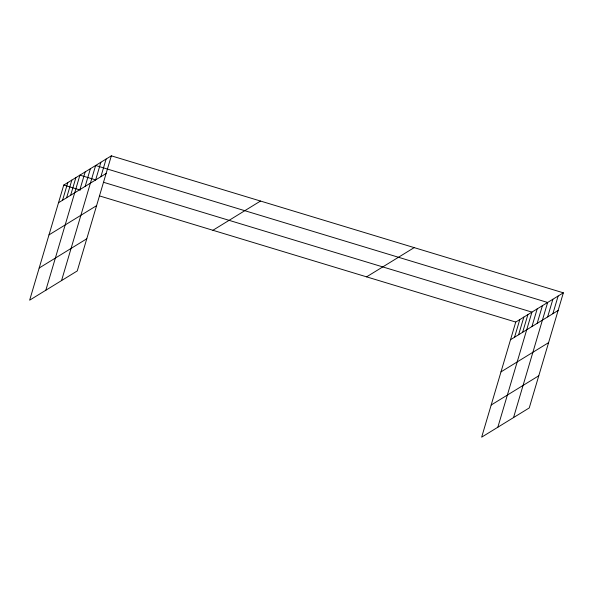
<?xml version="1.0" encoding="UTF-8"?>
<svg xmlns="http://www.w3.org/2000/svg" width="593" height="593" viewBox="0 0 593 593"><rect width="100%" height="100%" fill="white"/><g stroke="black" fill="none" stroke-linecap="round" stroke-linejoin="round"><path stroke-width="0.89" d="M111.343 155.833L63.747 185.075L29.65 300.177L77.253 270.942L111.343 155.833L563.35 292.823L529.252 407.925L481.657 437.167L515.747 322.058L563.35 292.823M62.562 200.249L67.795 182.585M66.609 197.766L71.835 180.102M70.649 195.275L75.882 177.618M45.831 290.236L79.929 175.135L95.629 179.894M79.936 189.575L85.162 171.918M85.17 186.358L90.403 168.701M61.546 280.585L95.636 165.484L547.643 302.474L513.545 417.576M95.643 179.931L100.877 162.267M100.877 176.714L106.11 159.05M514.561 337.239L519.794 319.575M518.608 334.748L523.841 317.092M522.655 332.265L527.889 314.609M497.838 427.227L531.936 312.118L103.478 182.273M531.936 326.565L537.169 308.901M537.176 323.348L542.402 305.691M547.643 316.914L552.876 299.257M552.884 313.704L558.117 296.04M58.514 202.732L106.117 173.497M48.989 234.887L96.592 205.652M39.175 268.021L86.778 238.786M212.909 230.277L260.505 201.042M366.585 276.857L414.188 247.615M510.514 339.722L558.117 310.487M500.989 371.878L548.592 342.643M491.182 405.012L538.778 375.769M63.747 185.075L80.322 190.094M99.505 195.912L515.747 322.058"/></g></svg>
